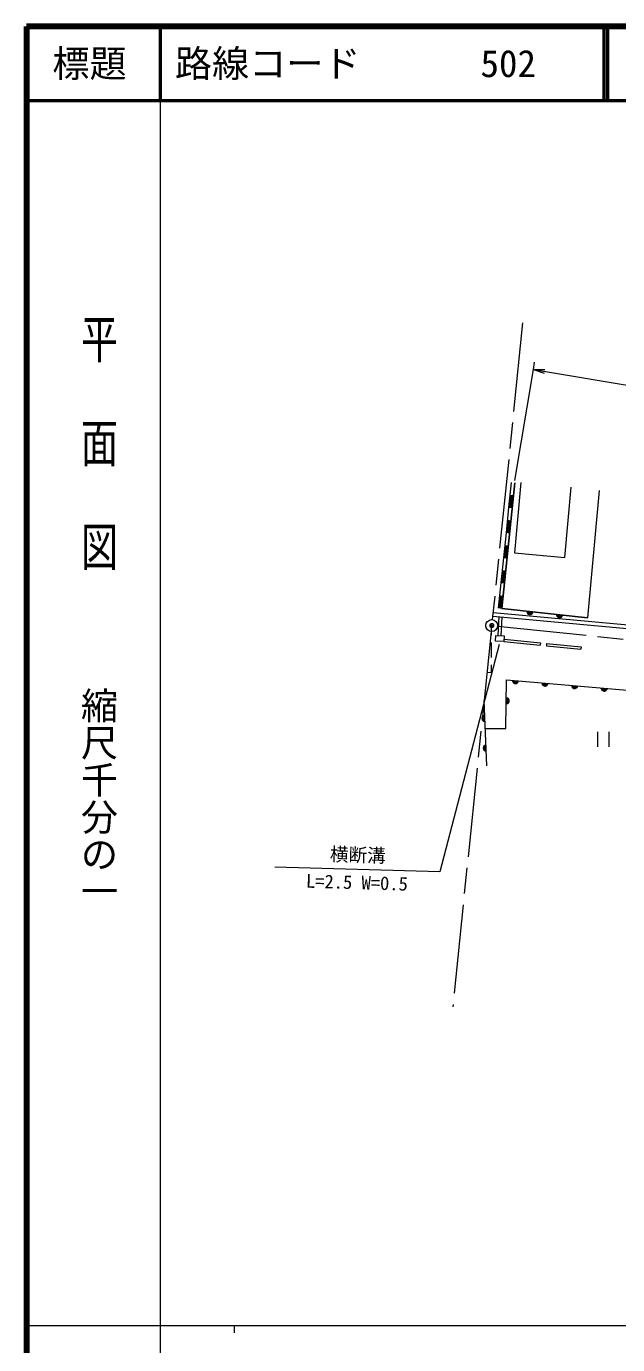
# Model space of a CAD drawing. Units: millimetres, scale not verified. Extents: x 40000 to 680000, y 20000 to 380000.
# Drawn here: x 40000 to 119615, y 202409 to 380000 of the extents above; entities that cross this region are included whole.
import ezdxf
from ezdxf.enums import TextEntityAlignment as Align

# ---------------------------------------------------------------- set-up
doc = ezdxf.new("R2010")
doc.units = ezdxf.units.MM
doc.header["$LTSCALE"] = 1000
doc.header["$PDMODE"] = 32
doc.header["$PDSIZE"] = 500
doc.linetypes.add('CHAIN', pattern=[18.5, 12, -1.5, 3.5, -1.5])
for name, color, linetype, lineweight in [('M-BGD', 7, 'Continuous', 13), ('M-BMK', 2, 'CHAIN', 13), ('M-BMK-SRVR', 3, 'Continuous', 13), ('M-STR-HTXT', 7, 'Continuous', 13), ('M-TTL', 2, 'Continuous', 140), ('M-TTL-BAND', 7, 'Continuous', 13), ('M-TTL-LINE', 7, 'Continuous', 50)]:
    doc.layers.add(name, color=color, linetype=linetype, lineweight=lineweight)
doc.layers.add('M-OTRS', color=6, linetype='Continuous')
doc.layers.add('M-TTL-TXT', color=7, linetype='Continuous')
doc.styles.add('@ＭＳ ゴシック', font='')
doc.styles.add('ＭＳ ゴシック', font='')
doc.styles.get('@ＭＳ ゴシック').set_extended_font_data('@MS Gothic')
doc.styles.get('ＭＳ ゴシック').set_extended_font_data('MS Gothic')

# ---------------------------------------------------------------- blocks, each defined once
blk = doc.blocks.new('ﾌﾟﾛｯﾄﾏｰｸ-02')
at = {"color": 3, "linetype": 'Continuous', "lineweight": 13}
blk.add_circle((0, 0), 0.5, dxfattribs=at)
blk = doc.blocks.new('open_arrow')
at = {"color": 0, "linetype": 'Continuous', "lineweight": -2}
blk.add_lwpolyline([(7.5, 1.25), (0, 0), (7.5, -1.25)], dxfattribs=at)

msp = doc.modelspace()

# ---------------------------------------------------------------- linework, layer by layer
at = {"layer": 'M-BGD'}
for p, q in [((104042, 301578), (105784, 318498)), ((105784, 318498), (104042, 301578)), ((105286, 318549), (104938, 315165)), ((106584, 318545), (105725, 309061)), ((112507, 308446), (113366, 317931)), ((105162, 316852), (104988, 315160)), ((105212, 316847), (105038, 315155)), ((105261, 316842), (105087, 315150)), ((105311, 316837), (105137, 315145)), ((105361, 316832), (105187, 315140)), ((105411, 316827), (105237, 315135)), ((105460, 316821), (105286, 315129)), ((105510, 316816), (105336, 315124)), ((105560, 316811), (105386, 315119)), ((117150, 317474), (115558, 300319)), ((104938, 315165), (104590, 311781)), ((104814, 313468), (104640, 311776)), ((104863, 313463), (104689, 311771)), ((104913, 313458), (104739, 311766)), ((104963, 313453), (104789, 311761)), ((105013, 313448), (104839, 311756)), ((105062, 313443), (104888, 311751)), ((105112, 313438), (104938, 311746)), ((105162, 313432), (104988, 311740)), ((105212, 313427), (105037, 311735)), ((104590, 311781), (104242, 308397)), ((104465, 310084), (104291, 308392)), ((104515, 310079), (104341, 308387)), ((104565, 310074), (104391, 308382)), ((104615, 310069), (104440, 308377)), ((104664, 310064), (104490, 308372)), ((104714, 310059), (104540, 308367)), ((104764, 310054), (104590, 308362)), ((104814, 310048), (104639, 308357)), ((104863, 310043), (104689, 308351)), ((105725, 309061), (112507, 308446)), ((104242, 308397), (103893, 305014)), ((104117, 306700), (103943, 305008)), ((104167, 306695), (103993, 305003)), ((104217, 306690), (104042, 304998)), ((104266, 306685), (104092, 304993)), ((104316, 306680), (104142, 304988)), ((104366, 306675), (104192, 304983)), ((104416, 306670), (104241, 304978)), ((104465, 306665), (104291, 304973)), ((104515, 306659), (104341, 304967)), ((103893, 305014), (103545, 301630)), ((103769, 303316), (103595, 301624)), ((103819, 303311), (103644, 301619)), ((103868, 303306), (103694, 301614)), ((103918, 303301), (103744, 301609)), ((103968, 303296), (103794, 301604)), ((104018, 303291), (103843, 301599)), ((104067, 303286), (103893, 301594)), ((104117, 303281), (103943, 301589)), ((104167, 303275), (103993, 301584)), ((103547, 297931), (103658, 300481)), ((103947, 297914), (104057, 300464)), ((104042, 301578), (115558, 300319)), ((115558, 300319), (104042, 301578)), ((102629, 297982), (102631, 298986)), ((102622, 294982), (102627, 296982)), ((104297, 297128), (109193, 296650)), ((104326, 297426), (109222, 296949)), ((109222, 296949), (109193, 296650)), ((110050, 296868), (110021, 296570)), ((110050, 296868), (114699, 296415)), ((110021, 296570), (114669, 296116)), ((114699, 296415), (114669, 296116)), ((102617, 292978), (102619, 293982)), ((102018, 292981), (102617, 292978)), ((104577, 285394), (104667, 291953)), ((104577, 285394), (104667, 291953)), ((104667, 291953), (131862, 289671)), ((104667, 291953), (139023, 289070)), ((102016, 280364), (101630, 289184)), ((102016, 280364), (101630, 289184)), ((101795, 285419), (104577, 285394)), ((116910, 284952), (116910, 282952)), ((118410, 284952), (118410, 282952))]:
    msp.add_line(p, q, dxfattribs=at)
for points in [[(102792, 300562), (120890, 298871), (140469, 296887)], [(102839, 301060), (121039, 299362), (140519, 297385)]]:
    msp.add_lwpolyline(points, dxfattribs=at)
msp.add_lwpolyline([(104297, 297128), (103184, 297192), (103228, 297950), (104341, 297886)], close=True, dxfattribs=at)
for centre, radius, start, end in [((107812, 301166), 400, 173.75946, 353.75946), ((107812, 301166), 300, 173.75946, 353.75946), ((107812, 301166), 200, 173.75946, 353.75946), ((107812, 301166), 100, 173.75946, 353.75946), ((111788, 300731), 400, 173.75946, 353.75946), ((111788, 300731), 300, 173.75946, 353.75946), ((111788, 300731), 200, 173.75946, 353.75946), ((111788, 300731), 100, 173.75946, 353.75946), ((105852, 291854), 400, 175.20379, 355.20379), ((105852, 291854), 300, 175.20379, 355.20379), ((105852, 291854), 200, 175.20379, 355.20379), ((105852, 291854), 100, 175.20379, 355.20379), ((109838, 291519), 400, 175.20379, 355.20379), ((109838, 291519), 300, 175.20379, 355.20379), ((109838, 291519), 200, 175.20379, 355.20379), ((109838, 291519), 100, 175.20379, 355.20379), ((104628, 289143), 400, 269.20999, 89.20999), ((113824, 291185), 400, 175.20379, 355.20379), ((113824, 291185), 300, 175.20379, 355.20379), ((113824, 291185), 200, 175.20379, 355.20379), ((113824, 291185), 100, 175.20379, 355.20379), ((117810, 290850), 400, 175.20379, 355.20379), ((117810, 290850), 300, 175.20379, 355.20379), ((117810, 290850), 200, 175.20379, 355.20379), ((117810, 290850), 100, 175.20379, 355.20379), ((104628, 289143), 300, 269.20999, 89.20999), ((104628, 289143), 200, 269.20999, 89.20999), ((104628, 289143), 100, 269.20999, 89.20999), ((101735, 286772), 400, 92.50773, 272.50773), ((101735, 286772), 300, 92.50773, 272.50773), ((101735, 286772), 200, 92.50773, 272.50773), ((101735, 286772), 100, 92.50773, 272.50773), ((101910, 282776), 400, 92.50773, 272.50773), ((101910, 282776), 300, 92.50773, 272.50773), ((101910, 282776), 200, 92.50773, 272.50773), ((101910, 282776), 100, 92.50773, 272.50773)]:
    msp.add_arc(centre, radius, start, end, dxfattribs=at)
at = {"layer": 'M-BMK'}
for p, q in [((106827, 340056), (102742, 300075)), ((102580, 298483), (97415, 247926)), ((103457, 299198), (140329, 295421))]:
    msp.add_line(p, q, dxfattribs=at)
at = {"layer": 'M-OTRS'}
msp.add_point((102661, 299279), dxfattribs=at)
at = {"layer": 'M-STR-HTXT'}
for p, q in [((108275, 333762), (108439, 334748)), ((105784, 318812), (108275, 333762)), ((108275, 333762), (109796, 333762)), ((108275, 333762), (109713, 333269))]:
    msp.add_line(p, q, dxfattribs=at)
for points in [[(108275, 333762), (169531, 323555), (166087, 302882)], [(103677, 296741), (95672, 266085), (73476, 266747)]]:
    msp.add_lwpolyline(points, dxfattribs=at)
at = {"layer": 'M-TTL'}
for p, q in [((40000, 380000), (40000, 20000)), ((680000, 380000), (40000, 380000))]:
    msp.add_line(p, q, dxfattribs=at)
at = {"layer": 'M-TTL-BAND'}
for p, q in [((58000, 370000), (58000, 20000)), ((40000, 205000), (579000, 205000)), ((68000, 205000), (68000, 204000))]:
    msp.add_line(p, q, dxfattribs=at)
at = {"layer": 'M-TTL-LINE'}
for p, q in [((58000, 380000), (58000, 370000)), ((117750, 380000), (117750, 370000)), ((118250, 380000), (118250, 370000)), ((40000, 370000), (680000, 370000))]:
    msp.add_line(p, q, dxfattribs=at)

# ---------------------------------------------------------------- block references
at = {"layer": 'M-BMK-SRVR', "xscale": 1600, "yscale": 1600, "rotation": 90}
msp.add_blockref('ﾌﾟﾛｯﾄﾏｰｸ-02', (102661, 299279), dxfattribs=at)
at = {"layer": 'M-STR-HTXT', "rotation": 255.4}
msp.add_blockref('open_arrow', (103677, 296741), dxfattribs=at)

# ---------------------------------------------------------------- texts
at = {"layer": 'M-STR-HTXT', "style": 'ＭＳ ゴシック'}
msp.add_text('横断溝', height=1833, rotation=358.293, dxfattribs=at).set_placement((84589, 266916), align=Align.BOTTOM_CENTER)
msp.add_text('L=2.5 W=0.5', height=1833, rotation=358.293, dxfattribs=at).set_placement((84538, 265598), align=Align.TOP_CENTER)
at = {"layer": 'M-TTL-BAND', "style": '@ＭＳ ゴシック', "width": 1.4}
msp.add_text('平  面  図', height=3666, rotation=270, dxfattribs=at).set_placement((49777, 306475), align=Align.MIDDLE_RIGHT)
at = {"layer": 'M-TTL-BAND', "style": '@ＭＳ ゴシック'}
msp.add_text('縮尺千分の一', height=3666, rotation=270, dxfattribs=at).set_placement((49777, 261030), align=Align.MIDDLE_RIGHT)
at = {"layer": 'M-TTL-TXT', "style": 'ＭＳ ゴシック'}
msp.add_text('標題', height=3666, dxfattribs=at).set_placement((48500, 375000), align=Align.MIDDLE_CENTER)
for s, p in [('路線コード', (60000, 375000)), ('502', (101142, 375000))]:
    msp.add_text(s, height=3666, dxfattribs=at).set_placement(p, align=Align.MIDDLE_LEFT)

doc.saveas('drawing.dxf')
